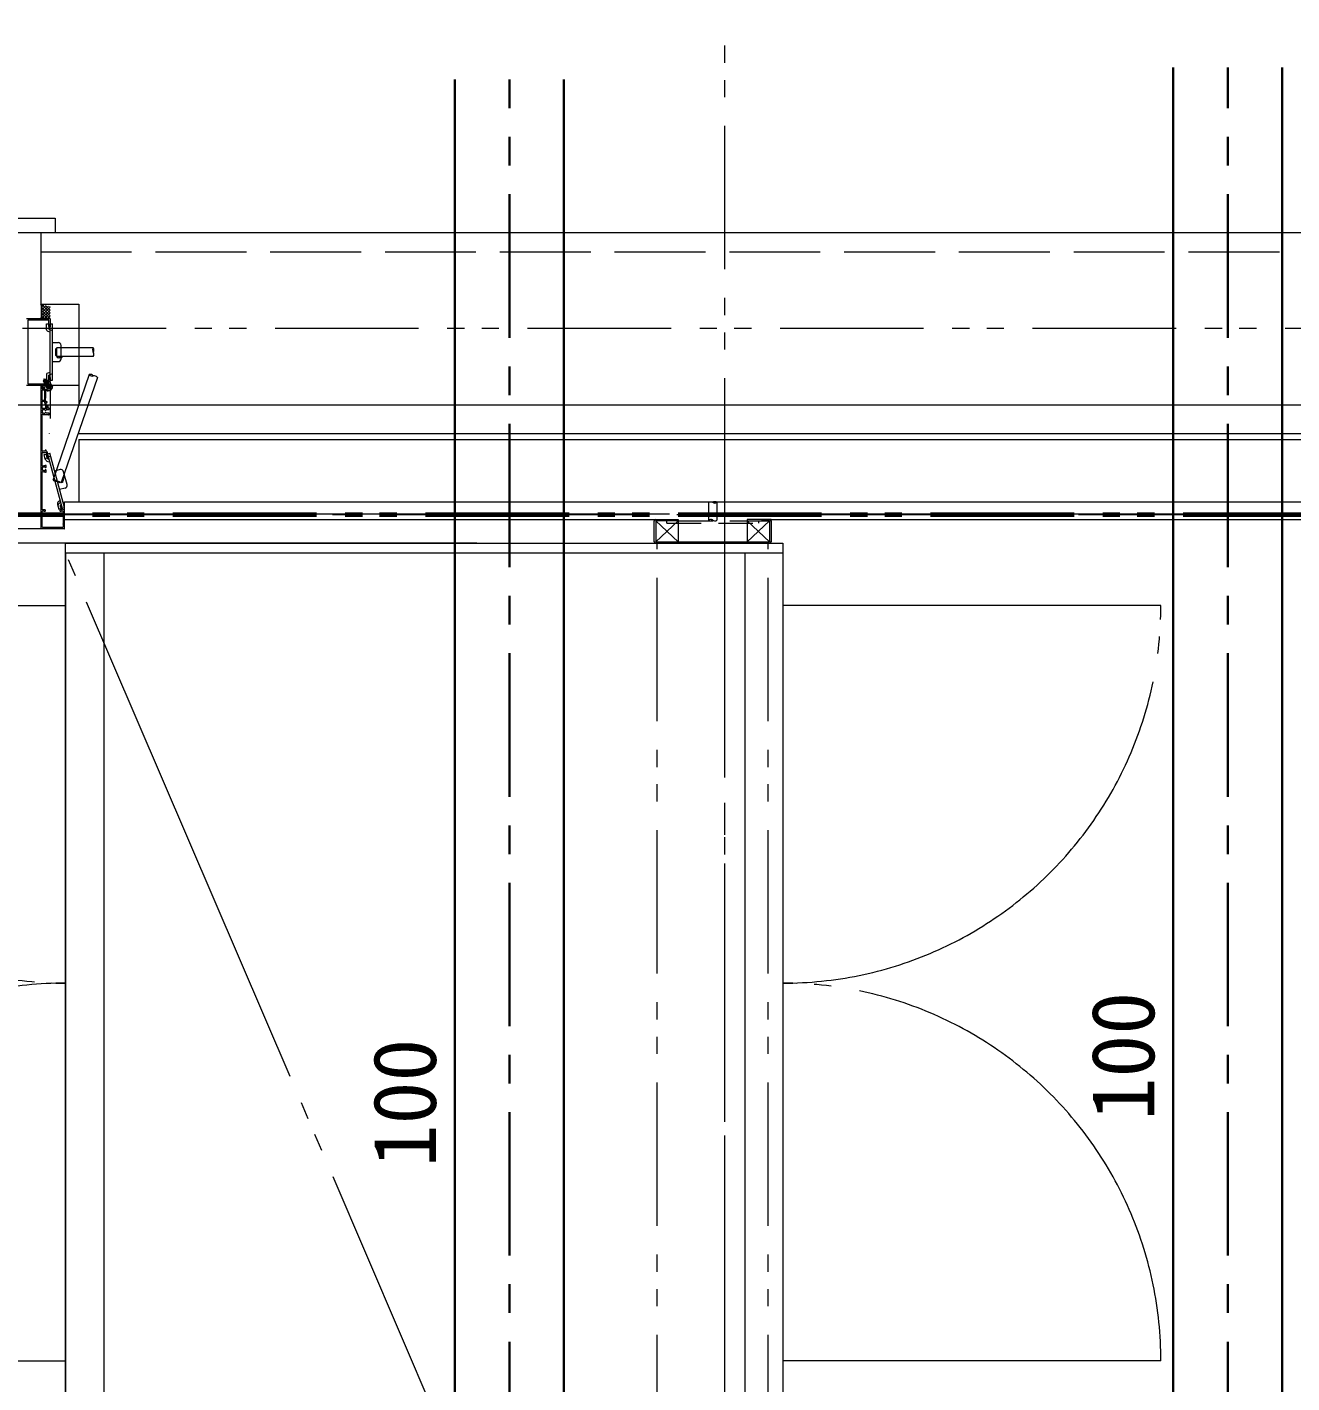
# Model space of a CAD drawing. Units: millimetres at full size, sheet at 1:30. Extents: x -16828 to 149130, y 47892 to 100313.
# Drawn here: x 15256 to 16578, y 62643 to 64061 of the extents above; entities that cross this region are included whole.
import ezdxf
from ezdxf.enums import TextEntityAlignment as Align

# ---------------------------------------------------------------- set-up
doc = ezdxf.new("R2010")
doc.units = ezdxf.units.MM
doc.header["$LTSCALE"] = 30
for name, pattern in [('CHAIN1', [8, 5, -1, 1, -1]), ('CHAIN2', [12, 9, -1, 1, -1]), ('DASHED1', [1.8, 1.2, -0.6]), ('DASHED3', [4, 3, -1]), ('DOUBLE_CHAIN1', [8.8, 5, -1, 0.6, -0.6, 0.6, -1]), ('LONG_DOUBLE_CHAIN', [21.8, 18, -1, 0.6, -0.6, 0.6, -1])]:
    doc.linetypes.add(name, pattern=pattern)
for name, color, linetype, lineweight in [('0-0', 7, 'CHAIN2', 15), ('0-1', 7, 'Continuous', 15), ('2-0_通芯', 7, 'DOUBLE_CHAIN1', 15), ('2-1_躯体', 7, 'Continuous', 15), ('2-2_間仕切り芯', 7, 'DOUBLE_CHAIN1', 15), ('2-3_間仕切り', 7, 'Continuous', 15), ('2-A_建具', 7, 'Continuous', 15), ('3-0_AIHO08-壁芯', 7, 'CHAIN2', 15), ('3-4_AIHO30-厨房機器', 7, 'Continuous', 15), ('3-8_AIHO30-厨房機器LL', 7, 'Continuous', 15), ('3-9_AIHO32-厨房機器補助線', 7, 'LONG_DOUBLE_CHAIN', 15), ('4-2_AIHO20-排水溝', 7, 'Continuous', 15), ('4-3_AIHO15-壁開口寸法・コメント', 7, 'Continuous', 15), ('9-9_配管－汚水１：硬質塩ビ管（ＤＶ）', 2, 'Continuous', 30)]:
    doc.layers.add(name, color=color, linetype=linetype, lineweight=lineweight)
doc.styles.add('ＭＳ ゴシック', font='')
doc.styles.get('ＭＳ ゴシック').set_extended_font_data('MS Gothic')

# ---------------------------------------------------------------- blocks, each defined once
blk = doc.blocks.new('グループ部品-3')
at = {"layer": '4-3_AIHO15-壁開口寸法・コメント'}
blk.add_line((15725.96, 63520.86), (14193.19, 63520.86), dxfattribs=at)

msp = doc.modelspace()

# ---------------------------------------------------------------- linework, layer by layer
at = {"layer": '0-0'}
msp.add_line((-9565.04, 63550.86), (35684.96, 63550.86), dxfattribs=at)
at = {"layer": '0-1'}
for p, q in [((-6110.04, 63845.86), (25484.96, 63845.86)), ((12459.96, 63665.86), (17909.96, 63665.86))]:
    msp.add_line(p, q, dxfattribs=at)
at = {"layer": '0-1', "linetype": 'DASHED3'}
msp.add_line((-925.04, 63825.86), (25384.96, 63825.86), dxfattribs=at)
at = {"layer": '2-0_通芯'}
msp.add_line((-9565.04, 63745.86), (35684.96, 63745.86), dxfattribs=at)
at = {"layer": '2-0_通芯', "color": 1, "lineweight": 60}
msp.add_line((-10727.74, 63550.86), (35684.96, 63550.86), dxfattribs=at)
at = {"layer": '2-1_躯体'}
for p, q in [((15269.96, 63845.86), (15269.96, 63770.86)), ((15269.96, 63845.86), (19419.96, 63845.86)), ((15269.96, 63770.86), (15309.96, 63770.86)), ((15309.96, 63629.36), (15309.96, 63564.36))]:
    msp.add_line(p, q, dxfattribs=at)
at = {"layer": '2-1_躯体', "linetype": 'DASHED3'}
msp.add_line((15269.96, 63825.86), (19419.96, 63825.86), dxfattribs=at)
at = {"layer": '2-1_躯体'}
msp.add_lwpolyline([(15309.96, 63770.86), (15309.96, 63665.86), (17909.96, 63665.86)], dxfattribs=at)
at = {"layer": '2-2_間仕切り芯'}
msp.add_line((15984.96, 64749.43), (15984.96, 55245.89), dxfattribs=at)
at = {"layer": '2-3_間仕切り'}
for p, q in [((15309.96, 63635.86), (17879.96, 63635.86)), ((15309.96, 63629.36), (17873.46, 63629.36)), ((15294.96, 63564.36), (17808.46, 63564.36)), ((15294.96, 63551.86), (15927.46, 63551.86)), ((15294.96, 63545.86), (15921.46, 63545.86)), ((16017.46, 63551.86), (17795.96, 63551.86)), ((16023.46, 63545.86), (17789.96, 63545.86))]:
    msp.add_line(p, q, dxfattribs=at)
at = {"layer": '2-A_建具'}
for p, q in [((15279.96, 63761.86), (15270.96, 63770.86)), ((15273.31, 63770.21), (15270.96, 63767.86)), ((15275.66, 63769.56), (15270.96, 63764.86)), ((15278, 63768.9), (15270.96, 63761.86)), ((15279.96, 63767.86), (15270.96, 63758.86)), ((15279.96, 63758.86), (15270.96, 63767.86)), ((15279.96, 63764.86), (15275.11, 63769.71)), ((15279.96, 63767.86), (15279.27, 63768.55)), ((15254.96, 63755.86), (15279.46, 63755.86)), ((15256.59, 63754.23), (15256.59, 63687.49)), ((15278.33, 63754.23), (15256.59, 63754.23)), ((15279.96, 63764.86), (15270.96, 63755.86)), ((15279.96, 63755.86), (15270.96, 63764.86)), ((15276.96, 63755.86), (15270.96, 63761.86)), ((15273.96, 63755.86), (15270.96, 63758.86)), ((15279.96, 63761.86), (15273.96, 63755.86)), ((15279.96, 63758.86), (15276.96, 63755.86)), ((15278.33, 63747.95), (15278.33, 63754.23)), ((15279.96, 63755.36), (15279.96, 63747.36)), ((15276.08, 63750.36), (15278.38, 63750.36)), ((15276.08, 63743.98), (15276.08, 63750.36)), ((15276.71, 63743.06), (15279.88, 63741.77)), ((15278.96, 63746.86), (15278.33, 63747.95)), ((15278.38, 63750.36), (15278.38, 63744.86)), ((15278.38, 63744.86), (15279.88, 63744.25)), ((15279.46, 63746.86), (15278.96, 63746.86)), ((15279.88, 63744.25), (15282.18, 63743.33)), ((15279.96, 63750.36), (15282.25, 63750.36)), ((15279.96, 63691.36), (15279.96, 63750.36)), ((15282.26, 63691.36), (15282.25, 63750.36)), ((15282.26, 63730.86), (15288.26, 63730.86)), ((15324.96, 63725.36), (15286.76, 63725.36)), ((15286.76, 63716.36), (15286.76, 63725.36)), ((15291.26, 63713.86), (15291.26, 63727.86)), ((15282.26, 63710.86), (15288.26, 63710.86)), ((15286.76, 63716.36), (15285.76, 63717.36)), ((15324.96, 63716.36), (15286.76, 63716.36)), ((15276.09, 63697.74), (15276.09, 63691.36)), ((15276.71, 63698.67), (15279.89, 63699.95)), ((15278.39, 63696.86), (15279.89, 63697.47)), ((15278.39, 63691.36), (15278.39, 63696.86)), ((15279.89, 63697.47), (15282.19, 63698.4)), ((15320.7, 63697.33), (15282.9, 63587.53)), ((15309.96, 63685.86), (15254.96, 63685.86)), ((15256.59, 63687.49), (15278.33, 63687.49)), ((15269.96, 63685.86), (15269.96, 63536.36)), ((15271.46, 63685.86), (15271.46, 63682.46)), ((15272.59, 63682.46), (15271.46, 63682.46)), ((15272.45, 63683.07), (15272.73, 63684.66)), ((15272.87, 63684.05), (15272.59, 63682.46)), ((15272.73, 63684.66), (15273.86, 63684.66)), ((15272.74, 63690.42), (15273.53, 63692.05)), ((15273.09, 63690.4), (15273.71, 63691.73)), ((15276.48, 63687.24), (15273.19, 63692.93)), ((15273.53, 63692.05), (15273.79, 63692.2)), ((15273.71, 63691.73), (15273.53, 63692.05)), ((15273.63, 63681.36), (15273.86, 63683.92)), ((15274.41, 63690.82), (15273.79, 63692.2)), ((15275.59, 63692.07), (15273.79, 63692.2)), ((15273.86, 63684.66), (15273.86, 63676.32)), ((15273.88, 63688.44), (15274.14, 63688.59)), ((15273.92, 63688.46), (15274.32, 63687.78)), ((15274.59, 63687.81), (15274.1, 63687.4)), ((15274.19, 63687.25), (15274.1, 63687.4)), ((15274.19, 63687.25), (15274.68, 63687.66)), ((15274.19, 63687.25), (15274.63, 63687.25)), ((15274.41, 63690.82), (15275.12, 63687.87)), ((15277.53, 63689.38), (15274.45, 63686.79)), ((15274.45, 63686.79), (15274.67, 63687.17)), ((15274.54, 63686.64), (15274.45, 63686.79)), ((15275.34, 63684.43), (15274.51, 63685.86)), ((15274.54, 63686.64), (15277.62, 63689.22)), ((15274.54, 63686.64), (15274.98, 63686.64)), ((15277.05, 63689.45), (15274.63, 63687.25)), ((15274.63, 63687.25), (15274.67, 63687.17)), ((15274.67, 63687.17), (15277.09, 63689.38)), ((15277.88, 63688.77), (15274.8, 63686.18)), ((15274.8, 63686.18), (15275.02, 63686.56)), ((15274.89, 63686.03), (15274.8, 63686.18)), ((15274.85, 63689), (15276.74, 63690.09)), ((15274.89, 63686.03), (15277.97, 63688.62)), ((15274.89, 63686.03), (15275.33, 63686.03)), ((15277.4, 63688.85), (15274.98, 63686.64)), ((15274.98, 63686.64), (15275.02, 63686.56)), ((15275, 63688.39), (15276.74, 63689.98)), ((15275.02, 63686.56), (15277.44, 63688.77)), ((15277.18, 63689.98), (15275.04, 63688.19)), ((15275.09, 63688), (15277.27, 63689.83)), ((15278.23, 63688.16), (15275.15, 63685.58)), ((15275.15, 63685.58), (15275.37, 63685.96)), ((15275.24, 63685.43), (15275.15, 63685.58)), ((15275.22, 63690.83), (15275.63, 63692)), ((15275.24, 63685.43), (15278.32, 63688.01)), ((15275.24, 63685.43), (15275.68, 63685.43)), ((15277.75, 63688.24), (15275.33, 63686.03)), ((15275.33, 63686.03), (15275.37, 63685.96)), ((15277.81, 63685.86), (15275.34, 63684.43)), ((15275.36, 63681.56), (15278.27, 63683.24)), ((15275.37, 63685.96), (15277.79, 63688.16)), ((15278.58, 63687.56), (15275.5, 63684.97)), ((15275.5, 63684.97), (15275.72, 63685.35)), ((15275.59, 63684.82), (15275.5, 63684.97)), ((15276.74, 63690.09), (15275.59, 63692.07)), ((15275.59, 63684.82), (15278.67, 63687.41)), ((15275.59, 63684.82), (15276.03, 63684.82)), ((15275.63, 63681.71), (15281.69, 63685.21)), ((15278.1, 63687.63), (15275.68, 63685.43)), ((15275.68, 63685.43), (15275.72, 63685.35)), ((15275.72, 63685.35), (15278.14, 63687.56)), ((15275.94, 63684.21), (15276.38, 63684.21)), ((15278.45, 63687.03), (15276.03, 63684.82)), ((15276.03, 63684.82), (15276.07, 63684.74)), ((15276.09, 63691.36), (15278.39, 63691.36)), ((15279.28, 63686.34), (15276.2, 63683.76)), ((15276.2, 63683.76), (15276.42, 63684.14)), ((15276.29, 63683.61), (15276.2, 63683.76)), ((15276.29, 63683.61), (15276.73, 63683.61)), ((15276.38, 63684.21), (15276.42, 63684.14)), ((15276.42, 63684.14), (15278.84, 63686.34)), ((15279.63, 63685.74), (15276.55, 63683.15)), ((15276.55, 63683.15), (15276.77, 63683.53)), ((15276.6, 63683.08), (15276.55, 63683.15)), ((15276.6, 63683.08), (15280.02, 63685.06)), ((15276.7, 63690.06), (15276.74, 63689.98)), ((15279.15, 63685.81), (15276.73, 63683.61)), ((15276.73, 63683.61), (15276.77, 63683.53)), ((15277.18, 63689.98), (15276.74, 63689.98)), ((15276.77, 63683.53), (15279.19, 63685.74)), ((15276.91, 63683.03), (15276.81, 63683.2)), ((15276.98, 63686.37), (15277.58, 63685.33)), ((15277.27, 63689.83), (15277.05, 63689.45)), ((15277.05, 63689.45), (15277.09, 63689.38)), ((15277.53, 63689.38), (15277.09, 63689.38)), ((15277.27, 63689.83), (15277.18, 63689.98)), ((15277.62, 63689.22), (15277.4, 63688.85)), ((15277.4, 63688.85), (15277.44, 63688.77)), ((15277.88, 63688.77), (15277.44, 63688.77)), ((15277.62, 63689.22), (15277.53, 63689.38)), ((15277.97, 63688.62), (15277.75, 63688.24)), ((15277.75, 63688.24), (15277.79, 63688.16)), ((15278.23, 63688.16), (15277.79, 63688.16)), ((15277.97, 63688.62), (15277.88, 63688.77)), ((15278.08, 63684.47), (15280.54, 63680.21)), ((15278.32, 63688.01), (15278.1, 63687.63)), ((15278.1, 63687.63), (15278.14, 63687.56)), ((15278.58, 63687.56), (15278.14, 63687.56)), ((15278.32, 63688.01), (15278.23, 63688.16)), ((15278.27, 63683.24), (15278.37, 63683.44)), ((15278.33, 63693.77), (15278.96, 63694.86)), ((15278.33, 63687.49), (15278.33, 63693.77)), ((15278.37, 63683.44), (15278.84, 63683.71)), ((15278.67, 63687.41), (15278.45, 63687.03)), ((15278.45, 63687.03), (15278.49, 63686.95)), ((15278.48, 63684.17), (15279.54, 63685.13)), ((15278.93, 63686.95), (15278.49, 63686.95)), ((15278.67, 63687.41), (15278.58, 63687.56)), ((15278.8, 63686.42), (15278.84, 63686.34)), ((15279.28, 63686.34), (15278.84, 63686.34)), ((15278.84, 63683.71), (15279.06, 63683.7)), ((15278.96, 63694.86), (15279.46, 63694.86)), ((15279.06, 63683.7), (15281.87, 63685.32)), ((15279.15, 63685.81), (15279.19, 63685.74)), ((15279.63, 63685.74), (15279.19, 63685.74)), ((15279.37, 63686.19), (15279.28, 63686.34)), ((15279.5, 63685.21), (15279.54, 63685.13)), ((15279.98, 63685.13), (15279.54, 63685.13)), ((15279.91, 63684.76), (15279.81, 63684.93)), ((15279.96, 63694.36), (15279.96, 63691.32)), ((15279.96, 63691.36), (15282.26, 63691.36)), ((15279.96, 63690.4), (15279.96, 63690.32)), ((15279.96, 63689.4), (15279.96, 63685.86)), ((15280.75, 63687.26), (15279.96, 63687.26)), ((15279.96, 63683.86), (15279.96, 63651.36)), ((15281.87, 63685.32), (15280.75, 63687.26)), ((15281.69, 63685.21), (15282.17, 63684.19)), ((15329.21, 63694.4), (15291.41, 63584.6)), ((15271.56, 63681.36), (15273.63, 63681.36)), ((15271.56, 63670.36), (15271.56, 63681.36)), ((15273.36, 63670.36), (15271.56, 63670.36)), ((15271.56, 63669.36), (15273.36, 63669.36)), ((15271.56, 63661.96), (15271.56, 63669.36)), ((15273.86, 63676.32), (15273.98, 63676.14)), ((15273.98, 63675.59), (15273.86, 63675.4)), ((15273.86, 63675.4), (15273.86, 63668.35)), ((15273.86, 63668.35), (15274.86, 63664.62)), ((15273.98, 63676.14), (15273.98, 63675.59)), ((15275.06, 63672.56), (15275.36, 63672.86)), ((15275.06, 63670.16), (15275.06, 63672.56)), ((15275.21, 63667.96), (15276.26, 63667.96)), ((15276.11, 63664.57), (15275.21, 63667.96)), ((15275.36, 63672.86), (15275.36, 63681.56)), ((15275.63, 63681.71), (15276.27, 63680.79)), ((15276.76, 63661.96), (15271.56, 63661.96)), ((15271.56, 63655.65), (15272, 63655.91)), ((15271.56, 63617.66), (15271.56, 63655.65)), ((15271.68, 63659.01), (15271.64, 63659.16)), ((15271.64, 63658.36), (15271.68, 63658.51)), ((15272.46, 63660.34), (15272.61, 63660.35)), ((15272.61, 63657.17), (15272.46, 63657.19)), ((15273.26, 63660.55), (15273.38, 63660.6)), ((15273.38, 63656.92), (15273.26, 63656.97)), ((15273.46, 63655.56), (15277.54, 63655.56)), ((15274.17, 63660.46), (15274.26, 63660.38)), ((15274.26, 63657.15), (15274.17, 63657.06)), ((15274.86, 63664.62), (15274.86, 63662.66)), ((15275.02, 63659.91), (15275.16, 63659.91)), ((15275.16, 63657.61), (15275.02, 63657.61)), ((15275.56, 63660.34), (15275.86, 63660.66)), ((15275.86, 63656.86), (15275.56, 63657.18)), ((15275.79, 63662.41), (15276.92, 63664.35)), ((15275.86, 63660.66), (15278.76, 63660.66)), ((15278.76, 63656.86), (15275.86, 63656.86)), ((15276.92, 63664.35), (15276.11, 63664.57)), ((15276.36, 63665.26), (15276.36, 63664.76)), ((15277.76, 63665.26), (15276.36, 63665.26)), ((15276.36, 63664.76), (15276.76, 63664.2)), ((15276.76, 63664.2), (15276.76, 63661.96)), ((15277.54, 63655.56), (15278.06, 63655.26)), ((15277.76, 63662.26), (15277.76, 63665.26)), ((15278.76, 63662.26), (15277.76, 63662.26)), ((15278.06, 63655.26), (15278.76, 63655.26)), ((15278.76, 63660.66), (15278.76, 63662.26)), ((15278.76, 63655.26), (15278.76, 63656.86)), ((15278.76, 63636.06), (15278.96, 63635.86)), ((15271.56, 63601.97), (15271.56, 63615.36)), ((15274.66, 63617.16), (15272.06, 63617.16)), ((15272.06, 63615.86), (15275.64, 63615.86)), ((15273.55, 63613.61), (15275.77, 63614.2)), ((15274.8, 63608.94), (15273.55, 63613.61)), ((15274.66, 63618.16), (15274.66, 63617.16)), ((15275.56, 63618.16), (15274.66, 63618.16)), ((15275.56, 63617.46), (15275.56, 63618.16)), ((15275.84, 63617.16), (15275.56, 63617.46)), ((15275.64, 63615.86), (15276.4, 63613.02)), ((15277.03, 63609.53), (15275.77, 63614.2)), ((15276.4, 63613.02), (15276.12, 63612.53)), ((15276.12, 63612.53), (15276.31, 63611.8)), ((15276.31, 63611.8), (15277.16, 63610.95)), ((15292.96, 63555.86), (15276.73, 63616.42)), ((15277.16, 63610.95), (15278.13, 63611.21)), ((15277.22, 63614.59), (15279.45, 63615.18)), ((15278.05, 63611.52), (15280.27, 63612.12)), ((15294.72, 63558.19), (15279.45, 63615.18)), ((15272, 63601.71), (15271.56, 63601.97)), ((15271.68, 63599.11), (15271.64, 63599.26)), ((15271.64, 63598.46), (15271.68, 63598.61)), ((15272.46, 63600.44), (15272.61, 63600.45)), ((15272.61, 63597.27), (15272.46, 63597.29)), ((15273.26, 63600.65), (15273.38, 63600.7)), ((15273.38, 63597.02), (15273.26, 63597.07)), ((15274.17, 63600.56), (15274.26, 63600.48)), ((15274.26, 63597.25), (15274.17, 63597.16)), ((15274.58, 63602.16), (15274.22, 63601.97)), ((15274.86, 63602.36), (15274.58, 63602.16)), ((15274.6, 63609.69), (15276.82, 63610.28)), ((15275.56, 63602.36), (15274.86, 63602.36)), ((15275.02, 63600.01), (15275.16, 63600.01)), ((15275.16, 63597.71), (15275.02, 63597.71)), ((15275.56, 63600.41), (15275.56, 63602.36)), ((15275.56, 63595.36), (15275.56, 63597.31)), ((15278.29, 63610.61), (15276.66, 63610.91)), ((15277.42, 63606.54), (15279.48, 63606.18)), ((15278.82, 63608.63), (15277.82, 63608.81)), ((15290.29, 63597.9), (15284.49, 63596.35)), ((15271.56, 63595.75), (15272, 63596.01)), ((15271.56, 63556.36), (15271.56, 63595.75)), ((15274.22, 63595.75), (15274.58, 63595.56)), ((15274.58, 63595.56), (15274.86, 63595.36)), ((15274.86, 63595.36), (15275.56, 63595.36)), ((15291.41, 63584.6), (15282.9, 63587.53)), ((15291.41, 63584.6), (15290.14, 63583.98)), ((15297.59, 63582.26), (15293.96, 63595.78)), ((15295.46, 63578.58), (15289.67, 63577.03)), ((15274.21, 63555.86), (15272.06, 63555.86)), ((15272.06, 63554.66), (15273.47, 63554.66)), ((15273.47, 63554.66), (15273.68, 63554.58)), ((15287.57, 63561.28), (15288.82, 63556.62)), ((15288.64, 63564.67), (15290.24, 63566.01)), ((15288.82, 63556.62), (15291.04, 63557.21)), ((15289.16, 63562.66), (15290.77, 63564.03)), ((15290.62, 63560.72), (15290.31, 63559.56)), ((15290.31, 63559.56), (15290.51, 63558.83)), ((15290.33, 63559.89), (15291.04, 63557.21)), ((15290.51, 63558.83), (15291, 63558.54)), ((15291.59, 63560.98), (15290.62, 63560.72)), ((15291.43, 63561.58), (15290.65, 63560.91)), ((15291.72, 63555.86), (15290.71, 63555.86)), ((15291, 63558.54), (15291.72, 63555.86)), ((15291.23, 63554.58), (15291.44, 63554.66)), ((15291.44, 63554.66), (15292.86, 63554.66)), ((15292.49, 63557.6), (15294.72, 63558.19)), ((15294.46, 63555.86), (15292.96, 63555.86)), ((15294.96, 63536.36), (15294.96, 63564.36)), ((15967.96, 63563.66), (15967.96, 63545.05)), ((15976.96, 63563.69), (15976.96, 63545.05)), ((15271.56, 63551.36), (15271.56, 63554.16)), ((15271.58, 63551.25), (15271.56, 63551.36)), ((15271.56, 63550.36), (15271.58, 63550.48)), ((15271.56, 63541.36), (15271.56, 63550.36)), ((15271.58, 63541.25), (15271.56, 63541.36)), ((15271.56, 63540.36), (15271.58, 63540.48)), ((15271.56, 63537.96), (15271.56, 63540.36)), ((15293.36, 63551.36), (15293.34, 63551.25)), ((15293.34, 63550.48), (15293.36, 63550.36)), ((15293.36, 63541.36), (15293.34, 63541.25)), ((15293.34, 63540.48), (15293.36, 63540.36)), ((15293.36, 63554.16), (15293.36, 63551.36)), ((15293.36, 63550.36), (15293.36, 63541.36)), ((15293.36, 63540.36), (15293.36, 63537.96)), ((15911.46, 63522.36), (15911.46, 63544.36)), ((15912.96, 63545.86), (15936.46, 63545.86)), ((15936.46, 63544.36), (15912.96, 63544.36)), ((15936.46, 63545.86), (15936.46, 63544.36)), ((16008.46, 63545.86), (16008.46, 63544.36)), ((16033.46, 63545.86), (16008.46, 63545.86)), ((16008.46, 63544.36), (16031.96, 63544.36)), ((16031.96, 63544.36), (16031.96, 63522.36)), ((16033.46, 63544.36), (16033.46, 63522.36)), ((15294.46, 63535.86), (12615.46, 63535.86)), ((15269.96, 63536.36), (15270.46, 63535.86)), ((15275.96, 63537.46), (15272.06, 63537.46)), ((15276.08, 63537.48), (15275.96, 63537.46)), ((15276.96, 63537.46), (15276.84, 63537.48)), ((15287.96, 63537.46), (15276.96, 63537.46)), ((15288.08, 63537.48), (15287.96, 63537.46)), ((15288.96, 63537.46), (15288.84, 63537.48)), ((15292.86, 63537.46), (15288.96, 63537.46)), ((16031.96, 63520.86), (15912.96, 63520.86))]:
    msp.add_line(p, q, dxfattribs=at)
at = {"layer": '2-A_建具', "linetype": 'DOUBLE_CHAIN1'}
for p, q in [((15936.46, 63544.36), (15912.96, 63522.36)), ((15912.96, 63544.36), (15936.46, 63522.36)), ((15936.46, 63544.36), (15936.46, 63522.36)), ((16008.46, 63544.36), (16008.46, 63522.36)), ((16031.96, 63544.36), (16008.46, 63522.36)), ((16008.46, 63544.36), (16031.96, 63522.36)), ((15914.46, 61750.86), (15914.46, 63520.86)), ((16030.46, 61750.86), (16030.46, 63520.86))]:
    msp.add_line(p, q, dxfattribs=at)
at = {"layer": '2-A_建具', "linetype": 'DASHED1'}
for p, q in [((15924.46, 63542.06), (15924.46, 63544.36)), ((15924.46, 63542.06), (16020.46, 63542.06)), ((15936.46, 63544.36), (16008.46, 63544.36)), ((16020.46, 63544.36), (16020.46, 63542.06))]:
    msp.add_line(p, q, dxfattribs=at)
at = {"layer": '2-A_建具'}
for points in [[(12624.96, 63860.86), (15284.96, 63860.86), (15284.96, 63845.86)], [(15269.96, 63755.86), (15270.96, 63756.86), (15270.96, 63769.86), (15269.96, 63770.86)], [(15285.76, 63717.36), (15285.76, 63724.36), (15286.76, 63725.36)], [(15273.88, 63688.44), (15272.74, 63690.42), (15273.09, 63690.4)], [(15273.71, 63691.73), (15274.67, 63687.68), (15273.09, 63690.4)], [(15274.1, 63687.4), (15274.32, 63687.78), (15274.51, 63687.95)], [(15274.36, 63690.91), (15275.22, 63690.83), (15276.04, 63689.68)], [(15275.94, 63684.21), (15279.02, 63686.8), (15278.93, 63686.95), (15275.85, 63684.37)], [(15275.94, 63684.21), (15275.85, 63684.37), (15276.07, 63684.74), (15278.49, 63686.95)], [(15276.29, 63683.61), (15279.37, 63686.19), (15279.15, 63685.81)], [(15279.02, 63686.8), (15278.8, 63686.42), (15276.38, 63684.21)], [(15277.02, 63683.32), (15279.72, 63685.59), (15279.63, 63685.74)], [(15278.07, 63680.39), (15277.94, 63682.41), (15278.63, 63683.51)], [(15279.72, 63685.59), (15279.5, 63685.21), (15278.14, 63683.97)], [(15281.62, 63682.44), (15279.93, 63683.56), (15278.63, 63683.51)], [(15280.02, 63685.06), (15279.98, 63685.13), (15279.6, 63684.81)], [(15290.14, 63583.98), (15283.52, 63586.25), (15282.9, 63587.53)], [(15912.96, 63544.36), (15912.96, 63522.36), (16031.96, 63522.36)]]:
    msp.add_lwpolyline(points, dxfattribs=at)
for centre, radius, start, end in [((15279.46, 63755.36), 0.5, 0, 90), ((15277.08, 63743.98), 1, 180, 248.00217), ((15279.46, 63747.36), 0.5, 270, 0), ((15288.26, 63727.86), 3, 0.00122, 90.00127), ((15328.27, 63723.11), 4, 145.77113, 214.22887), ((15321.65, 63723.11), 4, 325.77113, 34.22887), ((15288.26, 63716.36), 1.5, 180, 0), ((15288.26, 63713.86), 3, 270.00155, 0.00122), ((15289.76, 63716.36), 1.5, 240, 0), ((15291.26, 63716.36), 1.5, 240, 0), ((15321.65, 63718.61), 4, 325.77113, 34.22887), ((15277.09, 63697.74), 1, 112.00335, 180), ((15321.76, 63693.47), 4, 36.77448, 105.23221), ((15323.91, 63699.72), 4, 216.77448, 285.23221), ((15271.96, 63683.16), 0.5, 180, 350.00001), ((15273.36, 63683.96), 0.5, 355, 169.99999), ((15274.88, 63687.8), 0.248, 210, 17.19096), ((15276.48, 63682.78), 0.5, 300, 30), ((15275.46, 63689), 9, 284.11915, 315.88085), ((15279.46, 63694.36), 0.5, 0, 90), ((15279.46, 63686.36), 0.5, 270, 0), ((15279.96, 63690.86), 0.3, 113.57818, 246.42182), ((15279.96, 63689.86), 0.3, 113.57818, 246.42182), ((15279.76, 63691.32), 0.2, 293.57818, 0), ((15279.76, 63690.4), 0.2, 0, 66.42182), ((15279.76, 63690.32), 0.2, 293.57818, 0), ((15279.76, 63689.4), 0.2, 0, 66.42182), ((15280.34, 63685.01), 0.5, 210, 300), ((15280.99, 63683.64), 1.3, 315.88085, 25), ((15326.01, 63692), 4, 36.77448, 105.23221), ((15273.36, 63669.86), 0.5, 269.99999, 90.00001), ((15276.26, 63670.16), 1.2, 180.00001, 269.99999), ((15276.26, 63668.46), 0.5, 269.99999, 90.00001), ((15277.34, 63681.54), 1.3, 215, 284.11915), ((15272.23, 63659.62), 0.75, 72.2996, 217.70036), ((15272.23, 63657.9), 0.75, 142.29964, 287.7004), ((15273.46, 63658.76), 1.8, 171.96925, 188.03075), ((15273.46, 63658.76), 3.2, 242.79712, 270.00002), ((15273.46, 63658.76), 1.8, 96.26017, 118.03073), ((15273.46, 63658.76), 1.8, 241.96927, 263.73983), ((15273.72, 63660.24), 0.5, 26.86995, 133.13013), ((15273.72, 63657.28), 0.5, 226.86987, 333.13005), ((15273.46, 63658.76), 1.8, 44.79286, 63.73983), ((15273.46, 63658.76), 1.8, 296.26017, 315.20714), ((15275.02, 63660.31), 0.4, 224.79276, 269.99993), ((15275.02, 63657.21), 0.4, 90.00007, 135.20724), ((15275.36, 63662.66), 0.5, 180, 330.00001), ((15275.16, 63660.31), 0.4, 269.99999, 4.09604), ((15275.16, 63657.21), 0.4, 355.90396, 90.00001), ((15272.06, 63617.66), 0.5, 180.00001, 269.99999), ((15272.06, 63615.36), 0.5, 90.00001, 179.99999), ((15275.77, 63616.16), 1, 15, 85.91475), ((15272.23, 63599.72), 0.75, 72.2996, 217.70036), ((15272.23, 63598), 0.75, 142.29964, 287.7004), ((15273.46, 63598.86), 1.8, 171.96925, 188.03075), ((15273.46, 63598.86), 3.2, 76.21421, 117.20293), ((15273.46, 63598.86), 1.8, 96.26017, 118.03073), ((15273.46, 63598.86), 1.8, 241.96927, 263.73983), ((15273.72, 63600.34), 0.5, 26.86995, 133.13013), ((15273.72, 63597.38), 0.5, 226.86987, 333.13005), ((15273.46, 63598.86), 1.8, 44.79286, 63.73983), ((15273.46, 63598.86), 1.8, 296.26017, 315.20714), ((15275.02, 63600.41), 0.4, 224.79276, 269.99993), ((15275.02, 63597.31), 0.4, 90.00007, 135.20724), ((15277.99, 63609.79), 3.3, 195, 260), ((15275.16, 63600.41), 0.4, 270.00001, 359.99999), ((15275.16, 63597.31), 0.4, 0.00001, 89.99999), ((15277.99, 63609.79), 1, 195, 260), ((15291.06, 63595), 3, 15, 105), ((15273.46, 63598.86), 3.2, 242.7971, 283.78581), ((15291.9, 63586.01), 1.5, 251.00335, 71.00335), ((15292.39, 63587.43), 1.5, 311.00335, 71.00335), ((15292.88, 63588.85), 1.5, 311.00335, 71.00335), ((15294.69, 63581.48), 3, 285, 15), ((15272.06, 63556.36), 0.5, 180.00001, 269.99999), ((15272.06, 63554.16), 0.5, 90.00001, 179.99999), ((15274.21, 63555.11), 0.75, 225.58467, 89.99998), ((15290.76, 63562.14), 3.3, 130, 195), ((15291.29, 63560.15), 3.3, 130.33088, 195), ((15290.71, 63555.11), 0.75, 90.00002, 314.41533), ((15291.29, 63560.15), 1, 130.33088, 195), ((15292.86, 63554.16), 0.5, 0.00001, 89.99999), ((15294.46, 63555.36), 0.5, 0.00001, 89.99999), ((15974.73, 63567.01), 4, 235.04935, 303.69007), ((15974.66, 63560.36), 4, 54.89155, 123.41658), ((15270.66, 63550.86), 1, 337.38014, 22.61986), ((15270.66, 63540.86), 1, 337.38014, 22.61986), ((15294.26, 63550.86), 1, 157.38014, 202.61986), ((15294.26, 63540.86), 1, 157.38014, 202.61986), ((15912.96, 63544.36), 1.5, 90, 180), ((15970.22, 63541.8), 4, 60.95939, 125.11325), ((15970.19, 63548.37), 4, 235.4867, 304.56888), ((15974.73, 63548.37), 4, 230.15098, 303.91291), ((16031.96, 63544.36), 1.5, 0, 90), ((15272.06, 63537.96), 0.5, 180.00001, 269.99999), ((15276.46, 63536.56), 1, 67.38014, 112.61986), ((15288.46, 63536.56), 1, 67.38014, 112.61986), ((15292.86, 63537.96), 0.5, 270.00001, 359.99999), ((15294.46, 63536.36), 0.5, 270.00001, 359.99999), ((15912.96, 63522.36), 1.5, 180, 270), ((16031.96, 63522.36), 1.5, 270, 0)]:
    msp.add_arc(centre, radius, start, end, dxfattribs=at)
at = {"layer": '3-0_AIHO08-壁芯'}
msp.add_line((15984.96, 63545.86), (15984.96, 55895.86), dxfattribs=at)
at = {"layer": '3-4_AIHO30-厨房機器'}
msp.add_line((15295.96, 63510.86), (15295.96, 61760.86), dxfattribs=at)
msp.add_lwpolyline([(15295.96, 63510.86), (16045.96, 63510.86), (16045.96, 61760.86)], dxfattribs=at)
at = {"layer": '3-8_AIHO30-厨房機器LL'}
for p, q in [((15335.96, 63510.86), (15335.96, 61760.86)), ((16005.96, 63510.86), (16005.96, 61760.86))]:
    msp.add_line(p, q, dxfattribs=at)
at = {"layer": '3-9_AIHO32-厨房機器補助線'}
for p, q in [((16045.96, 61760.86), (15295.96, 63510.86)), ((14900.96, 63455.86), (15295.96, 63455.86)), ((16440.96, 63455.86), (16045.96, 63455.86)), ((14900.96, 62665.86), (15295.96, 62665.86)), ((16440.96, 62665.86), (16045.96, 62665.86))]:
    msp.add_line(p, q, dxfattribs=at)
for centre, start, end in [((15295.96, 63455.86), 180, 270), ((16045.96, 63455.86), 270, 0), ((15295.96, 62665.86), 90, 180), ((16045.96, 62665.86), 0, 90)]:
    msp.add_arc(centre, 395, start, end, dxfattribs=at)
at = {"layer": '4-2_AIHO20-排水溝'}
msp.add_lwpolyline([(16045.96, 61750.86), (15295.96, 61750.86), (15295.96, 63520.86), (16045.96, 63520.86)], close=True, dxfattribs=at)
at = {"layer": '9-9_配管－汚水１：硬質塩ビ管（ＤＶ）'}
for p, q in [((16453.95, 64018.47), (16453.95, 61815.86)), ((16567.95, 61815.86), (16567.95, 64018.47)), ((15702.96, 64005.82), (15702.96, 61815.86)), ((15816.96, 61815.86), (15816.96, 64005.82))]:
    msp.add_line(p, q, dxfattribs=at)
at = {"layer": '9-9_配管－汚水１：硬質塩ビ管（ＤＶ）', "linetype": 'CHAIN1'}
for p, q in [((16510.95, 61815.86), (16510.95, 64018.47)), ((15759.96, 61815.86), (15759.96, 64005.82))]:
    msp.add_line(p, q, dxfattribs=at)

# ---------------------------------------------------------------- block references
at = {"layer": '4-3_AIHO15-壁開口寸法・コメント'}
msp.add_blockref('グループ部品-3', (0, 0), dxfattribs=at)

# ---------------------------------------------------------------- texts
at = {"layer": '9-9_配管－汚水１：硬質塩ビ管（ＤＶ）', "color": 7, "style": 'ＭＳ ゴシック'}
for p in [(16453.95, 62917.16), (15702.96, 62868.17)]:
    msp.add_text('100', height=65.98, rotation=90, dxfattribs=at).set_placement(p, align=Align.BOTTOM_LEFT)

doc.saveas('drawing.dxf')
